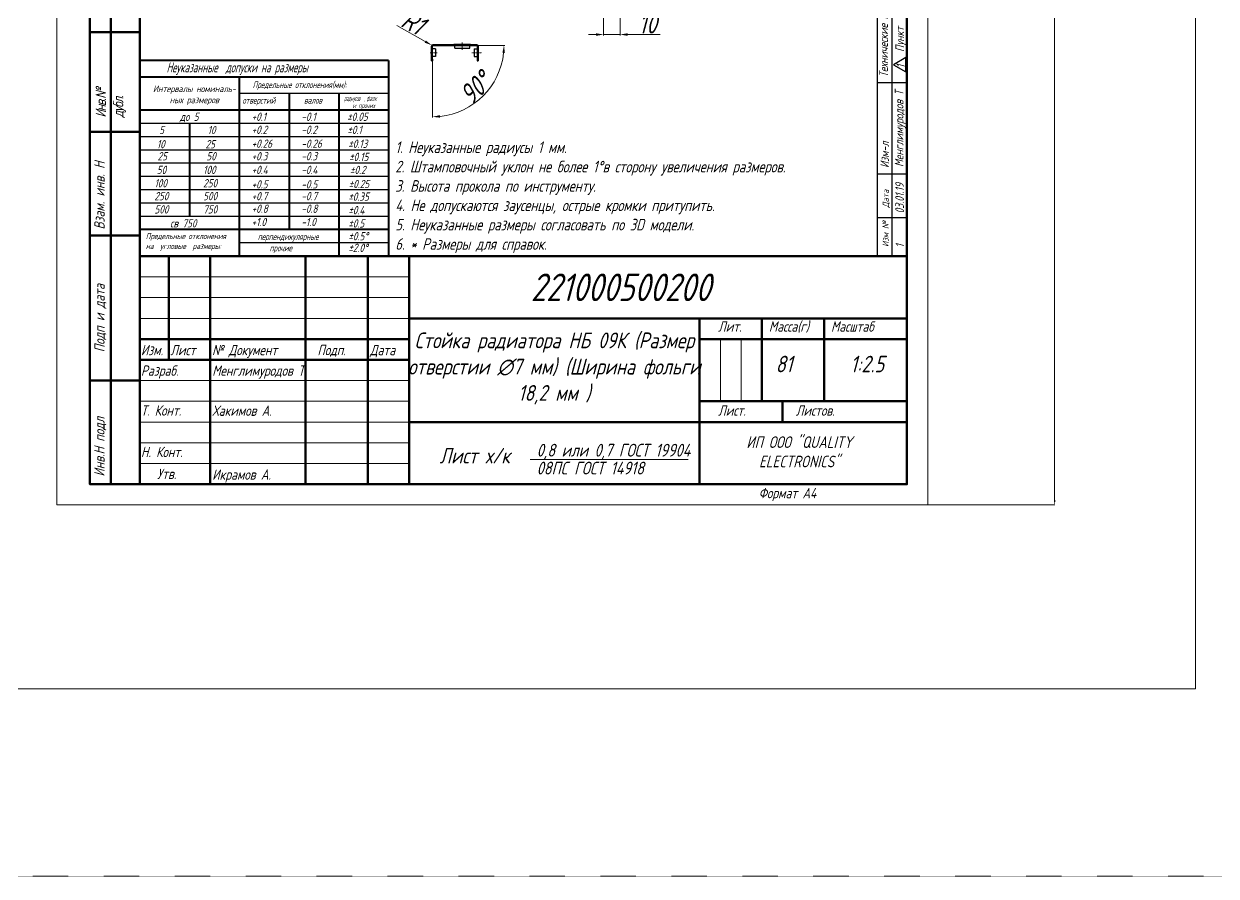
# Model space of a CAD drawing. Header units: millimetres. Extents: x 937859 to 970574, y 987894 to 996517.
# Drawn here: x 938596 to 939315, y 987894 to 988408 of the extents above; entities that cross this region are included whole.
import ezdxf

# ---------------------------------------------------------------- set-up
doc = ezdxf.new("R2010")
doc.units = ezdxf.units.MM
doc.header["$LTSCALE"] = 0.5
doc.linetypes.add('CENTER', pattern=[0.6, 0.375, -0.075, 0.075, -0.075])
doc.layers.add('DIM', color=4, linetype='Continuous')
doc.layers.add('Системный слой (1)', color=255, linetype='Continuous')
doc.layers.add('MD_Visible', color=7, linetype='Continuous', lineweight=25)
doc.styles.add('A2', font='GOST_A.TTF', dxfattribs={"width": 0.955, "oblique": 15, "height": 12})
doc.styles.add('KTEXTSTYLE', font='GOST_A.TTF', dxfattribs={"width": 0.96, "oblique": 15, "height": 8})
doc.styles.add('SGBKN020112', font='GOST_A.TTF', dxfattribs={"width": 0.96, "oblique": 15, "height": 3.5})
doc.styles.get("Standard").update_dxf_attribs({"font": 'GOST_A.TTF', "oblique": 15})
doc.dimstyles.new('ISO-25', dxfattribs={"dimtxt": 12, "dimasz": 4.5, "dimexe": 0.5, "dimexo": 0.625, "dimtad": 1, "dimtxsty": 'A2', "dimcen": 2.5, "dimadec": 0, "dimazin": 0, "dimtfac": 1, "dimtmove": 0, "dimatfit": 3, "dimfxl": 1, "dimlwd": 9, "dimlwe": 9, "dimarcsym": 0})
doc.dimstyles.new('SGBKN020112', dxfattribs={"dimtxt": 3.5, "dimasz": 3, "dimexe": 0.1, "dimexo": 0, "dimtad": 1, "dimtoh": 1, "dimtxsty": 'SGBKN020112', "dimcen": 2.5, "dimadec": 0, "dimazin": 0, "dimtfac": 1, "dimtmove": 0, "dimatfit": 3, "dimfxl": 1, "dimlwd": 9, "dimlwe": 9, "dimarcsym": 0})

# ---------------------------------------------------------------- blocks, each defined once
blk = doc.blocks.new('*D396')
at = {"color": 0, "lineweight": 9, "ltscale": 20, "transparency": 16777216}
for p, q in [((938945.46, 988433.77), (938945.46, 988400.67)), ((938955.46, 988435.74), (938955.46, 988400.67)), ((938940.96, 988401.17), (938936.46, 988401.17)), ((938945.46, 988401.17), (938955.46, 988401.17)), ((938959.96, 988401.17), (938979.57, 988401.17))]:
    blk.add_line(p, q, dxfattribs=at)
at = {"color": 0, "lineweight": 5, "ltscale": 20, "transparency": 16777216}
for points in [[(938940.96, 988401.92), (938940.96, 988400.42), (938945.46, 988401.17)], [(938959.96, 988401.92), (938959.96, 988400.42), (938955.46, 988401.17)]]:
    blk.add_solid(points, dxfattribs=at)
at = {"layer": 'Defpoints', "color": 0, "lineweight": 5, "ltscale": 20, "transparency": 16777216}
for p in [(938945.46, 988434.4), (938955.46, 988436.36), (938955.46, 988401.17)]:
    blk.add_point(p, dxfattribs=at)
at = {"color": 0, "lineweight": 5, "ltscale": 20, "transparency": 16777216, "insert": (938972.01, 988407.8), "char_height": 12, "attachment_point": 5, "style": 'A2'}
blk.add_mtext('10', dxfattribs=at)
blk = doc.blocks.new('*D365')
at = {"color": 0, "lineweight": 9, "ltscale": 20, "transparency": 16777216}
for p, q in [((938820.9, 988406.55), (938838, 988396.93)), ((938842.79, 988394.24), (938841.92, 988394.73))]:
    blk.add_line(p, q, dxfattribs=at)
at = {"color": 0, "lineweight": 5, "ltscale": 20, "transparency": 16777216}
blk.add_solid([(938838.36, 988397.59), (938837.63, 988396.28), (938841.92, 988394.73)], dxfattribs=at)
at = {"layer": 'Defpoints', "color": 0, "lineweight": 5, "ltscale": 20, "transparency": 16777216}
for p in [(938841.92, 988394.73), (938842.79, 988394.24)]:
    blk.add_point(p, dxfattribs=at)
at = {"color": 0, "lineweight": 5, "ltscale": 20, "transparency": 16777216, "insert": (938830.74, 988408.62), "char_height": 12, "attachment_point": 5, "rotation": 330.6378, "style": 'A2'}
blk.add_mtext('R1', dxfattribs=at)
blk = doc.blocks.new('*D415')
at = {"color": 0, "lineweight": 9, "ltscale": 20, "transparency": 16777216}
for p, q in [((938854.91, 988394.64), (938885.95, 988394.64)), ((938842.39, 988385.61), (938842.39, 988351.08))]:
    blk.add_line(p, q, dxfattribs=at)
blk.add_arc((938842.39, 988394.64), 43.06, 275.99026, 354.00974, dxfattribs=at)
at = {"color": 0, "lineweight": 5, "ltscale": 20, "transparency": 16777216}
for points in [[(938884.47, 988390.18), (938885.97, 988390.1), (938885.45, 988394.64)], [(938846.92, 988351.06), (938846.84, 988352.56), (938842.39, 988351.58)]]:
    blk.add_solid(points, dxfattribs=at)
at = {"layer": 'Defpoints', "color": 0, "lineweight": 5, "ltscale": 20, "transparency": 16777216}
for p in [(938842.39, 988394.24), (938842.79, 988394.64), (938854.29, 988394.64), (938842.39, 988386.24), (938863.92, 988357.35)]:
    blk.add_point(p, dxfattribs=at)
at = {"color": 0, "lineweight": 5, "ltscale": 20, "transparency": 16777216, "insert": (938868.15, 988368.88), "char_height": 12, "attachment_point": 5, "rotation": 45, "style": 'A2'}
blk.add_mtext('90°', dxfattribs=at)
blk = doc.blocks.new('*D719')
at = {"color": 0, "lineweight": 9, "ltscale": 0.5, "transparency": 16777216}
for p, q in [((939140.87, 988860.06), (939217.5, 988860.06)), ((939217.4, 988857.06), (939217.4, 988120.56)), ((939140.87, 988117.56), (939217.5, 988117.56))]:
    blk.add_line(p, q, dxfattribs=at)
at = {"color": 0, "lineweight": 5, "ltscale": 0.5, "transparency": 16777216}
for points in [[(939216.9, 988857.06), (939217.9, 988857.06), (939217.4, 988860.06)], [(939216.9, 988120.56), (939217.9, 988120.56), (939217.4, 988117.56)]]:
    blk.add_solid(points, dxfattribs=at)
at = {"layer": 'Defpoints', "color": 0, "lineweight": 5, "ltscale": 0.5, "transparency": 16777216}
for p in [(939140.87, 988860.06), (939140.87, 988117.56), (939217.4, 988117.56)]:
    blk.add_point(p, dxfattribs=at)
at = {"color": 0, "lineweight": 5, "ltscale": 0.5, "transparency": 16777216, "insert": (939214.77, 988488.81), "char_height": 3.5, "attachment_point": 5, "rotation": 90, "style": 'SGBKN020112'}
blk.add_mtext('742,5', dxfattribs=at)

msp = doc.modelspace()

# ---------------------------------------------------------------- linework, layer by layer
for p, q in [((939110.553, 988267.56), (939110.553, 988607.079)), ((939119.462, 988267.56), (939119.462, 988607.079)), ((939128.37, 988267.56), (939128.37, 988607.079)), ((939110.553, 988372.301), (939128.37, 988372.301)), ((938815.87, 988365.56), (938725.87, 988365.56)), ((938815.87, 988347.56), (938665.87, 988347.56)), ((938815.87, 988339.56), (938665.87, 988339.56)), ((938815.87, 988331.56), (938665.87, 988331.56)), ((938815.87, 988323.56), (938665.87, 988323.56)), ((938815.87, 988315.56), (938665.87, 988315.56)), ((939110.553, 988317.227), (939128.37, 988317.227)), ((938815.87, 988307.56), (938665.87, 988307.56)), ((938815.87, 988299.56), (938665.87, 988299.56)), ((938815.87, 988291.56), (938665.87, 988291.56)), ((939110.553, 988290.841), (939128.37, 988290.841)), ((938815.87, 988275.56), (938725.87, 988275.56)), ((938815.87, 988275.56), (938725.87, 988275.56)), ((939128.37, 988267.56), (939128.37, 988130.06))]:
    msp.add_line(p, q)
at = {"linetype": 'CENTER', "lineweight": 5}
for p, q in [((938845.23, 988390.238), (938840.968, 988390.238)), ((938860.29, 988391.874), (938860.29, 988396.524)), ((938866.152, 988390.238), (938872.165, 988390.238))]:
    msp.add_line(p, q, dxfattribs=at)
at = {"lineweight": 40}
for p, q in [((938665.87, 988385.56), (938665.87, 988267.56)), ((938665.87, 988385.56), (938665.87, 988267.56)), ((938665.87, 988385.56), (938665.87, 988267.56)), ((938815.87, 988385.56), (938665.87, 988385.56)), ((938815.87, 988385.56), (938815.87, 988267.56)), ((938815.87, 988375.56), (938665.87, 988375.56)), ((938725.87, 988375.56), (938725.87, 988267.56)), ((938755.87, 988365.56), (938755.87, 988283.56)), ((938785.87, 988365.56), (938785.87, 988267.56)), ((938815.87, 988355.56), (938665.87, 988355.56)), ((938695.87, 988347.56), (938695.87, 988291.56)), ((938815.87, 988283.56), (938665.87, 988283.56)), ((938815.87, 988267.56), (938665.87, 988267.56)), ((938815.87, 988267.56), (938665.87, 988267.56))]:
    msp.add_line(p, q, dxfattribs=at)
at = {"lineweight": 50}
for p, q in [((938648.37, 988342.56), (938648.37, 988130.06)), ((938665.87, 988267.56), (938828.37, 988267.56)), ((938683.37, 988267.56), (938683.37, 988205.06)), ((938708.37, 988267.56), (938708.37, 988130.06)), ((938765.87, 988267.56), (938765.87, 988130.06)), ((938803.37, 988267.56), (938803.37, 988130.06)), ((938828.37, 988267.56), (938828.37, 988130.06)), ((938828.37, 988230.06), (939128.37, 988230.06)), ((939003.37, 988230.06), (939003.37, 988130.06)), ((939040.87, 988180.06), (939040.87, 988230.06)), ((939040.87, 988180.06), (939040.87, 988230.06)), ((939078.37, 988180.06), (939078.37, 988230.06)), ((939078.37, 988180.06), (939078.37, 988230.06)), ((938665.87, 988217.56), (938828.37, 988217.56)), ((939003.37, 988217.56), (939128.37, 988217.56)), ((938665.87, 988205.06), (938828.37, 988205.06)), ((939003.37, 988180.06), (939128.37, 988180.06)), ((939053.37, 988167.56), (939053.37, 988180.06)), ((938828.37, 988167.56), (939128.37, 988167.56))]:
    msp.add_line(p, q, dxfattribs=at)
at = {"lineweight": 5}
for p, q in [((938665.87, 988255.06), (938828.37, 988255.06)), ((938665.87, 988242.56), (938828.37, 988242.56)), ((938665.87, 988230.06), (938828.37, 988230.06)), ((939015.87, 988180.06), (939015.87, 988217.56)), ((939028.37, 988180.06), (939028.37, 988217.56)), ((939028.37, 988180.06), (939028.37, 988217.56)), ((938665.87, 988192.56), (938828.37, 988192.56)), ((938665.87, 988180.06), (938828.37, 988180.06)), ((938665.87, 988167.56), (938828.37, 988167.56)), ((938665.87, 988155.06), (938828.37, 988155.06)), ((938665.87, 988142.56), (938828.37, 988142.56)), ((938901.207, 988145.047), (938996.396, 988145.047))]:
    msp.add_line(p, q, dxfattribs=at)
at = {"color": 3, "linetype": 'CENTER', "lineweight": 5, "ltscale": 0.5}
msp.add_lwpolyline([(937858.519, 995178.16), (947290.821, 995178.16), (947290.821, 987893.746), (937858.519, 987893.746)], close=True, dxfattribs=at)
at = {"color": 1, "lineweight": 5, "ltscale": 0.5}
msp.add_lwpolyline([(937919.522, 988893.634), (939302.257, 988893.634), (939302.257, 988006.589), (937919.522, 988006.589)], close=True, dxfattribs=at)
at = {"lineweight": 5}
msp.add_lwpolyline([(938615.87, 988860.06), (939140.87, 988860.06), (939140.87, 988117.56), (938615.87, 988117.56)], close=True, dxfattribs=at)
at = {"lineweight": 50}
for points in [[(938665.87, 988847.56), (939128.37, 988847.56), (939128.37, 988130.06), (938665.87, 988130.06)], [(938635.87, 988485.06), (938665.87, 988485.06), (938665.87, 988342.56), (938635.87, 988342.56)], [(938648.37, 988485.06), (938665.87, 988485.06), (938665.87, 988342.56), (938648.37, 988342.56)], [(938635.87, 988402.56), (938665.87, 988402.56), (938665.87, 988342.56), (938635.87, 988342.56)], [(938635.87, 988342.56), (938665.87, 988342.56), (938665.87, 988130.06), (938635.87, 988130.06)], [(938635.87, 988280.06), (938665.87, 988280.06), (938665.87, 988192.56), (938635.87, 988192.56)], [(938665.87, 988267.56), (939128.37, 988267.56), (939128.37, 988130.06), (938665.87, 988130.06)]]:
    msp.add_lwpolyline(points, close=True, dxfattribs=at)
at = {"lineweight": 25}
msp.add_lwpolyline([(939120.169, 988383.001), (939127.622, 988378.699), (939127.622, 988387.304)], close=True, dxfattribs=at)
at = {"layer": 'MD_Visible'}
for p, q in [((938841.79, 988386.238), (938841.79, 988394.238)), ((938842.39, 988386.238), (938842.39, 988394.238)), ((938844.09, 988392.588), (938842.59, 988392.588)), ((938842.79, 988395.238), (938854.29, 988395.238)), ((938842.79, 988394.638), (938854.29, 988394.638)), ((938844.09, 988392.588), (938844.09, 988387.888)), ((938854.29, 988395.238), (938855.29, 988395.238)), ((938854.29, 988394.638), (938868.79, 988394.638)), ((938855.29, 988394.638), (938855.29, 988395.238)), ((938865.29, 988395.238), (938855.29, 988395.238)), ((938855.79, 988392.938), (938855.79, 988394.438)), ((938855.79, 988392.938), (938864.79, 988392.938)), ((938864.79, 988392.938), (938864.79, 988394.438)), ((938865.29, 988395.238), (938865.29, 988394.638)), ((938865.29, 988395.238), (938866.29, 988395.238)), ((938866.29, 988395.238), (938868.79, 988395.238)), ((938867.49, 988392.588), (938868.99, 988392.588)), ((938867.49, 988392.588), (938867.49, 988387.888)), ((938869.19, 988394.238), (938869.19, 988385.238)), ((938869.79, 988394.238), (938869.79, 988386.238)), ((938841.79, 988385.238), (938841.79, 988386.238)), ((938841.79, 988385.238), (938842.39, 988385.238)), ((938842.39, 988386.238), (938842.39, 988385.238)), ((938844.09, 988387.888), (938842.59, 988387.888)), ((938867.49, 988387.888), (938868.99, 988387.888)), ((938869.19, 988385.238), (938869.79, 988385.238)), ((938869.79, 988386.238), (938869.79, 988385.238))]:
    msp.add_line(p, q, dxfattribs=at)
at = {"layer": 'MD_Visible', "extrusion": (0, 0, -1)}
for centre, radius, start, end in [((-938842.79, 988394.238), 1, 0, 90), ((-938842.79, 988394.238), 0.4, 0, 90), ((-938842.59, 988392.788), 0.2, 270, 0), ((-938855.59, 988394.438), 0.2, 90, 180), ((-938864.99, 988394.438), 0.2, 0, 90), ((-938868.79, 988394.238), 1, 90, 180), ((-938868.79, 988394.238), 0.4, 90, 180), ((-938868.99, 988392.788), 0.2, 180, 270), ((-938842.59, 988387.688), 0.2, 0, 90), ((-938868.99, 988387.688), 0.2, 90, 180)]:
    msp.add_arc(centre, radius, start, end, dxfattribs=at)

# ---------------------------------------------------------------- texts
at = {"attachment_point": 1, "rotation": 90}
for s, width, gutter_width, heights, insert, char_height in [('Технические изм-я', 105.10166, 25, [0], (939111.698, 988375.48), 5.1975), ('Пункт', 36.60949, 25, [0], (939121.389, 988390.711), 5.1975), ('1', 11.10679, 25, [0], (939121.947, 988380.854), 5.198), ('Менглимуродов Т', 85.06419, 25, [0], (939121.048, 988321.342), 5.1975), ('Изм-л', 29.12187, 25, [0], (939112.289, 988320.734), 5.1975), ('Взам. инв. Н', 188.2275, 12.925, [0], (938638.464, 988283.624), 6.25), ('03.01.19', 26.9684, 25, [0], (939121.327, 988293.274), 5.1975), ('Дата', 23.26667, 25, [0], (939113.734, 988296.766), 3.7125), ('Изм №', 21.134, 25, [10.107], (939113.602, 988273.127), 3.7125), ('1', 11.10679, 25, [0], (939121.516, 988272.641), 5.198), ('Подп и дата', 225.88601, 12.925, [0], (938638.464, 988209.612), 6.25), ('Инв.Н подл', 173.47848, 12.925, [0], (938638.422, 988134.696), 6.25)]:
    msp.add_mtext_dynamic_manual_height_columns(s, width=width, gutter_width=gutter_width, heights=heights, dxfattribs=dict(at, insert=insert, char_height=char_height))
at = {"attachment_point": 1}
for s, width, gutter_width, insert, char_height in [('{\\W0.8;Неуказанные  допуски на размеры}', 122.18312, 1, (938682.032, 988384.361), 6), ('\\pxqc;{\\W0.9;Интервалы номиналь-\\Pных размеров}', 64.8694, 1, (938666.361, 988370.441), 4), ('{\\W0.8;Предельные отклонения(мм):}', 75.40313, 1, (938733.959, 988372.866), 4), ('{\\W0.8;валов}', 10.98672, 1, (938764.883, 988363.544), 4), ('{\\W0.6;радиусов  , фасок}', 42.8763, 1, (938789.09, 988364.176), 3), ('до 5', 395.10118, 1, (938690.027, 988354.092), 5), ('+0.1', 395.10118, 1, (938733.261, 988354.092), 5), ('-0.1', 395.10118, 1, (938763.261, 988354.092), 5), ('%%P0.05', 395.10118, 1, (938790.87, 988354.092), 5), ('{\\W0.8;и прочих}', 27.52978, 1, (938794.133, 988359.886), 3), ('5', 395.10118, 1, (938677.558, 988346.129), 5), ('10', 395.10118, 1, (938706.776, 988346.129), 5), ('+0.2', 395.10118, 1, (938733.261, 988346.237), 5), ('-0.2', 395.10118, 1, (938763.261, 988346.237), 5), ('%%P0.1', 395.10118, 1, (938790.967, 988346.203), 5), ('10', 395.10118, 1, (938676.134, 988337.56), 5), ('25', 395.10118, 1, (938705.486, 988337.56), 5), ('+0.26', 395.10118, 1, (938733.261, 988337.899), 5), ('-0.26', 395.10118, 1, (938763.261, 988337.899), 5), ('%%P0.13', 395.10118, 1, (938791.535, 988337.816), 5), ('25', 395.10118, 1, (938676.584, 988330.301), 5), ('50', 395.10118, 1, (938705.995, 988330.301), 5), ('+0.3', 395.10118, 1, (938733.261, 988330.324), 5), ('-0.3', 395.10118, 1, (938763.261, 988330.324), 5), ('%%P0.15', 395.10118, 1, (938792.042, 988329.924), 5), ('50', 395.10118, 1, (938676.101, 988322.092), 5), ('100', 395.10118, 1, (938704.048, 988322.092), 5), ('+0.4', 395.10118, 1, (938733.261, 988322.092), 5), ('-0.4', 395.10118, 1, (938763.261, 988322.092), 5), ('%%P0.2', 395.10118, 1, (938792.547, 988322.041), 5), ('100', 395.10118, 1, (938674.696, 988314.021), 5), ('250', 395.10118, 1, (938704.048, 988314.021), 5), ('+0.5', 395.10118, 1, (938733.261, 988313.36), 5), ('-0.5', 395.10118, 1, (938763.261, 988313.36), 5), ('%%P0.25', 395.10118, 1, (938791.771, 988313.569), 5), ('250', 395.10118, 1, (938674.696, 988306.249), 5), ('500', 395.10118, 1, (938704.048, 988306.249), 5), ('+0.7', 395.10118, 1, (938733.261, 988306.248), 5), ('-0.7', 395.10118, 1, (938763.261, 988306.248), 5), ('%%P0.35', 395.10118, 1, (938791.552, 988305.986), 5), ('500', 395.10118, 1, (938674.696, 988298.249), 5), ('750', 395.10118, 1, (938704.048, 988298.249), 5), ('+0.8', 395.10118, 1, (938733.261, 988298.643), 5), ('-0.8', 395.10118, 1, (938763.261, 988298.643), 5), ('%%P0.4', 395.10118, 1, (938791.552, 988297.786), 5), (' св 750', 395.10118, 1, (938681.591, 988289.849), 5), ('+1.0', 395.10118, 1, (938733.261, 988290.643), 5), ('-1.0', 395.10118, 1, (938763.261, 988290.643), 5), ('%%P0.5', 395.10118, 1, (938791.552, 988289.786), 5), ('%%P0.5%%D', 395.10118, 1, (938791.602, 988282.092), 5), ('{\\W0.9;Предельные отклонения\\Pна  угловые  размеры:}', 395.10118, 1, (938669.512, 988281.433), 3.6), ('%%P2.0%%D', 395.10118, 1, (938791.602, 988275.083), 5), ('Лит.', 8.23663, 12.925, (939014.546, 988228.293), 6.25), ('Масса(г)', 11.51822, 12.925, (939045.143, 988228.293), 6.25), ('Масштаб', 8.23663, 12.925, (939082.588, 988228.293), 6.25), ('\\pxqc;Стойка радиатора НБ 09К (Размер отверстии ∅7 мм) (Ширина фольги 18,2 мм )', 182.20867, 39.773, (938824.666, 988221.529), 9.5), ('Изм.', 2.78826, 12.925, (938666.6, 988214.079), 6.25), ('Лист', 2.78826, 12.925, (938684.329, 988214.079), 6.25), ('№ Документ', 47.39088, 12.925, (938709.471, 988214.079), 6.25), ('Подп.', 2.78826, 12.925, (938772.971, 988214.079), 6.25), ('Дата', 2.78826, 12.925, (938804.643, 988214.079), 6.25), ('81', 27.05191, 12.925, (939049.162, 988207.508), 10), ('1:2.5', 27.05191, 12.925, (939094.181, 988207.508), 10), ('Разраб.', 2.78826, 12.925, (938666.6, 988201.664), 6.25), ('Менглимуродов Т.', 282.81725, 12.925, (938709.556, 988201.664), 6.25), ('Т. Конт.', 120.34357, 12.925, (938666.6, 988177.642), 6.25), ('Хакимов А.', 206.75032, 12.925, (938709.556, 988177.525), 6.25), ('Лист.', 8.23663, 12.925, (939014.546, 988177.609), 6.25), ('Листов.', 8.23663, 12.925, (939061.384, 988177.609), 6.25), ('\\pxqc;ИП ООО "QUALITY \\PELECTRONICS"', 126.37678, 0.187, (939000.279, 988158.922), 7), ('Н. Конт.', 153.35555, 12.925, (938666.6, 988152.64), 6.25), ('\\A1;{\\H0.7x;\\S0,8 или 0,7 ГОСТ 19904^ 08ПС ГОСТ 14918;}', 79.75081, 9.572, (938905.17, 988154.417), 11), ('Лист х/к', 261.33587, 30.013, (938846.641, 988151.935), 9.375), ('Утв.', 7.24091, 12.925, (938676.296, 988139.39), 6.25), ('Икрамов А.', 284.71389, 12.925, (938709.556, 988139.011), 6.25), ('Формат А4', 257.21213, 12.925, (939038.97, 988127.831), 6.25)]:
    msp.add_mtext_dynamic_manual_height_columns(s, width=width, gutter_width=gutter_width, heights=[0], dxfattribs=dict(at, insert=insert, char_height=char_height))
at = {"lineweight": 40, "char_height": 4, "attachment_point": 1}
for s, width, insert in [('{\\W0.8;отверстий}', 12.9205, (938727.785, 988363.51)), ('{\\W0.8;перпендикулярные}', 395.10118, (938737.032, 988281.327)), ('{\\W0.8;прочие}', 395.10118, (938744.136, 988274.47))]:
    msp.add_mtext_dynamic_manual_height_columns(s, width=width, gutter_width=1, heights=[0], dxfattribs=dict(at, insert=insert))
at = {"insert": (938901.563, 988257.098), "char_height": 16.66667, "width": 199.14897, "attachment_point": 1}
msp.add_mtext('221000500200', dxfattribs=at)
at = {"layer": 'DIM', "color": 250, "linetype": 'CENTER', "ltscale": 0.25, "insert": (938639.286, 988351.109), "char_height": 6.25, "attachment_point": 1, "rotation": 90}
msp.add_mtext_dynamic_manual_height_columns('{\\T0.85;\\C0;Инв.№ дубл.}', width=24.81571, gutter_width=62.039, heights=[0], dxfattribs=at)
at = {"layer": 'Системный слой (1)', "color": 0, "insert": (938819.944, 988336.727), "char_height": 7, "width": 332.16774, "attachment_point": 1, "style": 'KTEXTSTYLE'}
msp.add_mtext('{\\fGOST type A|b0|i0|c204|p34;\\Q15;\\W0.965;1. Неуказанные радиусы 1 мм.\\P2. Штамповочный уклон не более 1%%Dв сторону увеличения размеров.\\P3. Высота прокола по инструменту. \\P4. Не допускаются заусенцы, острые кромки притупить. \\P5. Неуказанные размеры согласовать по 3D модели.\\P6. * Размеры для справок.}', dxfattribs=at)

# ---------------------------------------------------------------- dimensions: what is measured, and where the dimension line sits
at = {"lineweight": 5, "ltscale": 0.5}
dim = msp.add_linear_dim(base=(939217.405, 988117.56), p1=(939140.87, 988860.06), p2=(939140.87, 988117.56), angle=90, dimstyle='SGBKN020112', dxfattribs=at)
dim.commit()
dim.dimension.update_dxf_attribs({"geometry": '*D719', "text_midpoint": (939214.766, 988488.81)})
at = {"lineweight": 5, "ltscale": 20}
dim = msp.add_linear_dim(base=(938955.456, 988401.174), p1=(938945.456, 988434.398), p2=(938955.456, 988436.363), dimstyle='ISO-25', override={"dimtxt": 5}, dxfattribs=at)
dim.commit()
dim.dimension.update_dxf_attribs({"geometry": '*D396', "text_midpoint": (938972.015, 988407.804)})
dim = msp.add_radius_dim(center=(938842.79, 988394.238), mpoint=(938841.918, 988394.728), dimstyle='ISO-25', override={"dimtxt": 5}, dxfattribs=at)
dim.commit()
dim.dimension.update_dxf_attribs({"geometry": '*D365', "text_midpoint": (938830.738, 988408.625)})
dim = msp.add_angular_dim_2l(base=(938863.921, 988357.346), line1=((938842.39, 988386.238), (938842.39, 988394.238)), line2=((938842.79, 988394.638), (938854.29, 988394.638)), dimstyle='ISO-25', override={"dimtxt": 5}, dxfattribs=at)
dim.commit()
dim.dimension.update_dxf_attribs({"geometry": '*D415', "text_midpoint": (938868.151, 988368.877)})

doc.saveas('drawing.dxf')
